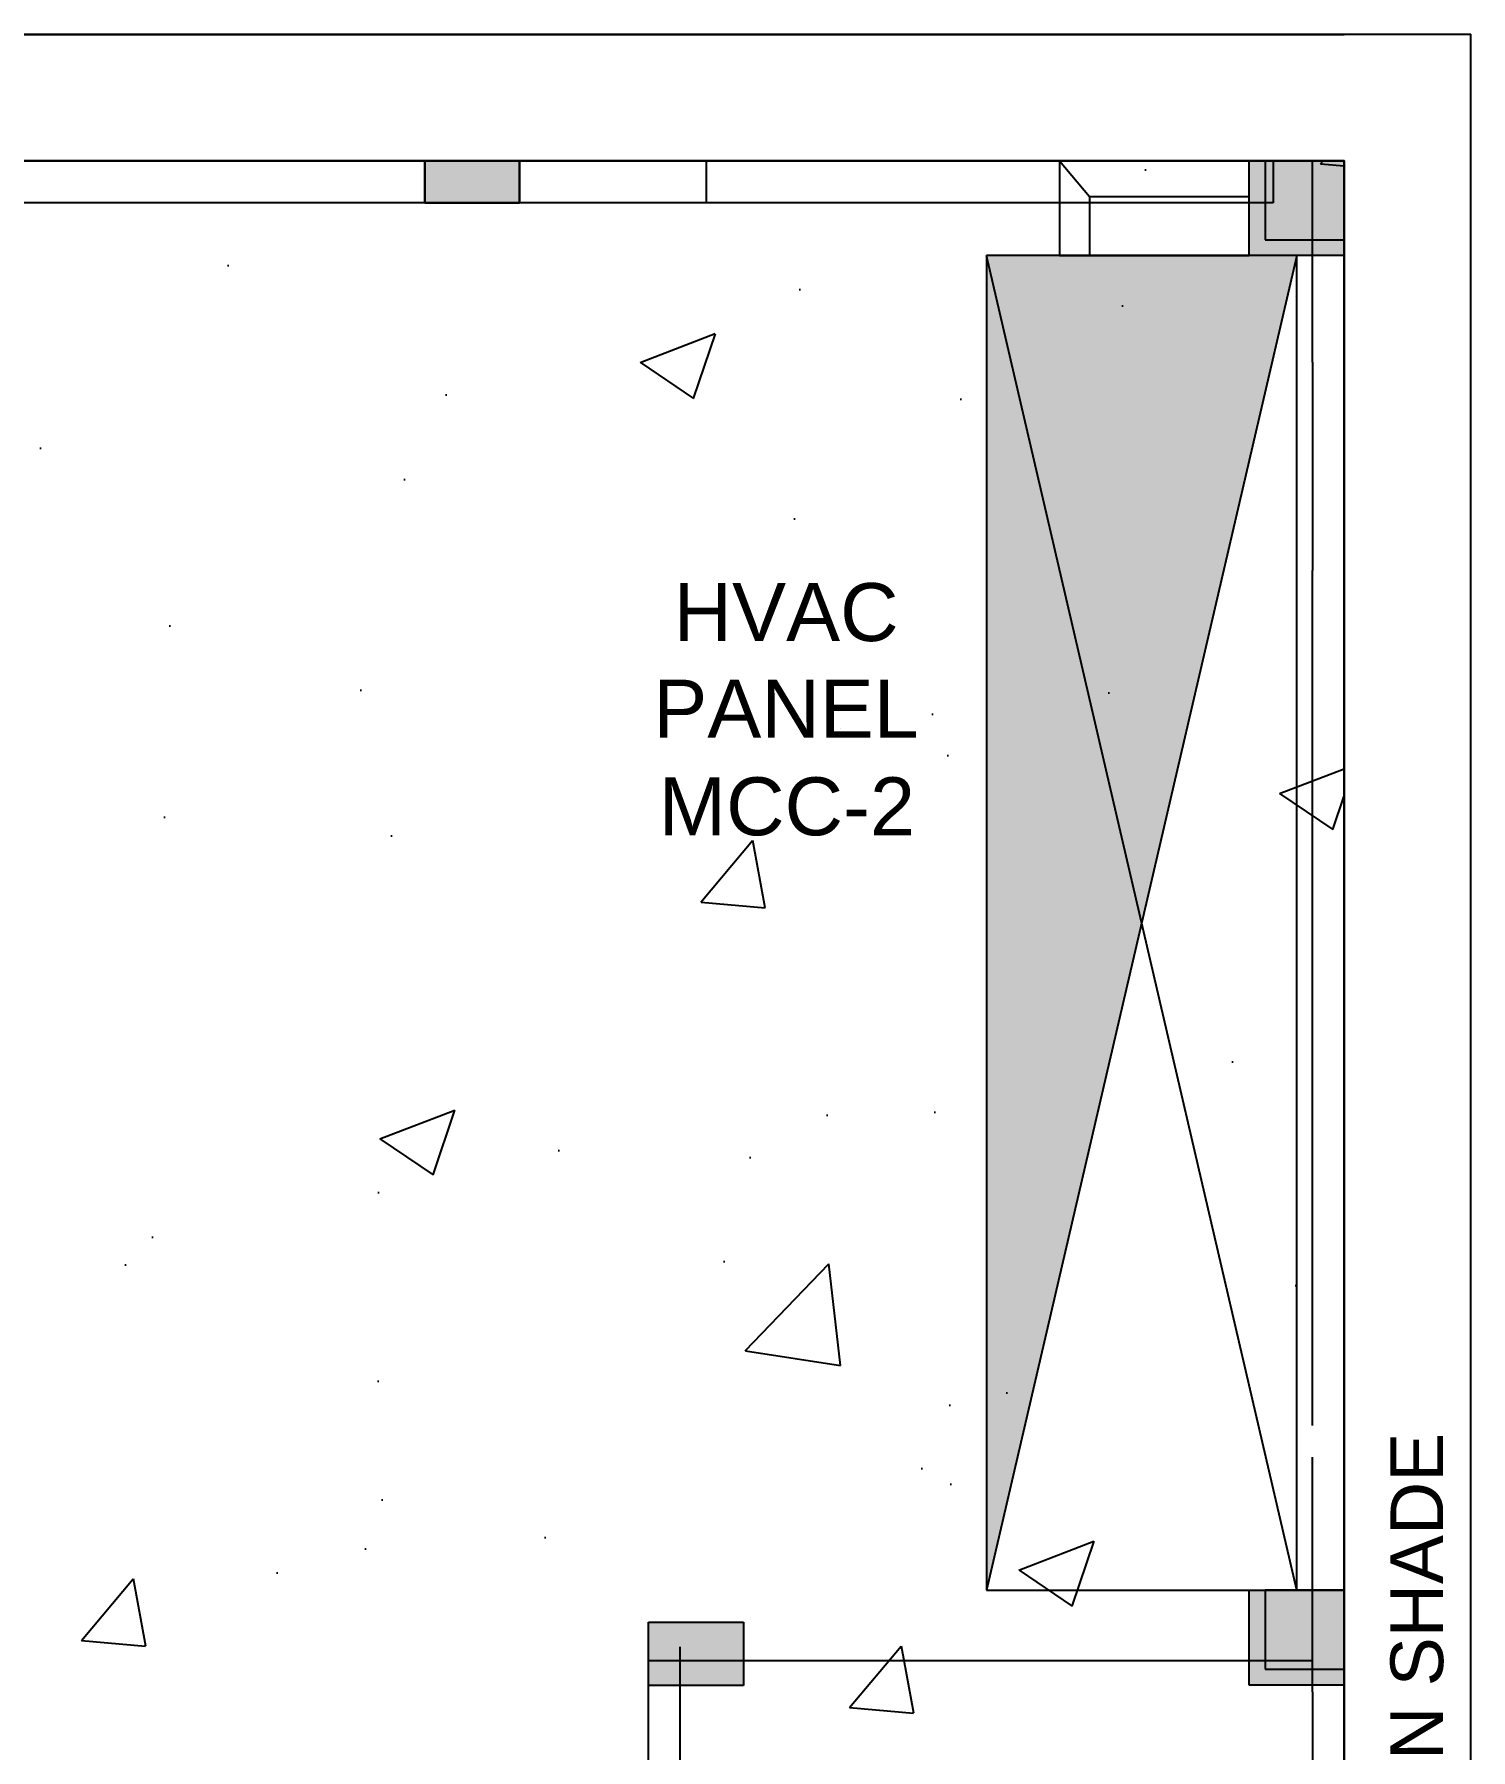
# Model space of a CAD drawing. Header units: inches. Extents: x -90 to 2036, y -33 to 3377.
# Drawn here: x 1696.4 to 1964.6, y 3057.1 to 3377.5 of the extents above; entities that cross this region are included whole.
import ezdxf

# ---------------------------------------------------------------- set-up
doc = ezdxf.new("R2010")
doc.units = ezdxf.units.IN
doc.header["$MEASUREMENT"] = 0
doc.layers.get('0').update_dxf_attribs({"color": 8, "linetype": 'CONTINUOUS'})
doc.layers.add('First floor Utility', color=69, linetype='CONTINUOUS')
doc.styles.add('style2', font='arial.ttf', dxfattribs={"height": 9})

msp = doc.modelspace()

# ---------------------------------------------------------------- hatches: boundary and pattern name
h = msp.add_hatch()
h.set_pattern_fill('AR-CONC', color=8, scale=0.787402, style=0)
h.set_pattern_definition([(50, (-683.26, -2338.07), (143.4525, -12.5505), [15, -165]), (355, (-683.26, -2338.07), (-27.7503, 150.4383), [12, -132]), (100.451, (-671.3, -2339.11), (115.7028, 137.8872), [12.748, -140.2283]), (46.1842, (-683.26, -2298.07), (213.448, -33.104), [22.5, -247.5]), (96.6356, (-665.47, -2300.83), (186.9325, 194.823), [19.122, -210.3425]), (351.184, (-683.26, -2298.07), (186.933, 194.823), [18, -198]), (21, (-663.26, -2308.07), (119.3818, -80.524), [15, -165]), (326, (-663.26, -2308.07), (48.663, 145.03), [12, -132]), (71.4514, (-653.31, -2314.78), (168.0445, 64.5062), [12.748, -140.2283]), (37.5, (-683.257, -2338.067), (2.43197, 66.57877), [0, -130.4, 0, -134, 0, -132.5]), (7.5, (-683.26, -2338.07), (52.6139, 78.88234), [0, -76.4, 0, -127.4, 0, -50.5]), (327.5, (-727.857, -2338.067), (106.76425, -4.5108), [0, -50, 0, -156, 0, -207]), (317.5, (-747.86, -2338.07), (116.6372, 20.0209), [0, -65, 0, -103.6, 0, -147])])
h.paths.add_polyline_path([(1941, 3353.84), (1618.14, 3353.84), (1618.14, 2800.9), (1941, 2800.9)])
at = {"layer": 'First floor Utility', "linetype": 'Continuous'}
for points in [[(1769.28, 3353.83), (1769.28, 3345.96), (1787, 3345.96), (1787, 3353.83)], [(1941, 3353.83), (1923.28, 3353.83), (1923.28, 3336.12), (1941, 3336.12)], [(1941, 3353.83), (1926.24, 3353.83), (1926.24, 3339.07), (1941, 3339.07)], [(1941, 3086.86), (1923.28, 3086.86), (1923.28, 3069.14), (1941, 3069.14)], [(1941, 3086.86), (1926.24, 3086.86), (1926.24, 3072.09), (1941, 3072.09)], [(1811.08, 3080.88), (1811.08, 3069.07), (1828.8, 3069.07), (1828.8, 3080.88)]]:
    msp.add_hatch(color=253, dxfattribs=at).paths.add_polyline_path(points)
h = msp.add_hatch(color=253, dxfattribs=at)
h.paths.add_polyline_path([(1874.19, 3336.12), (1903.16, 3211.49), (1932.14, 3336.12)])
h.paths.add_polyline_path([(1874.19, 3336.12), (1874.19, 3086.86), (1903.16, 3211.49)])

# ---------------------------------------------------------------- linework, layer by layer
at = {"color": 8}
for p, q in [((1941, 3353.84, 9.7), (1618.14, 3353.84, 9.7)), ((1941, 3353.84), (1941, 2800.9))]:
    msp.add_line(p, q, dxfattribs=at)
for elevation in [-185.31, -196.85, -185.31, -196.85]:
    msp.add_lwpolyline([(1618.14, 2800.9), (1941, 2800.9), (1941, 3353.84), (1618.14, 3353.84)], close=True, dxfattribs=dict(at, elevation=elevation))
at = {"layer": 'First floor Utility', "color": 253, "linetype": 'Continuous'}
for p, q in [((17.69, 3377.46, -409.45), (1964.62, 3377.46, -409.45)), ((1002.24, 3377.45, -409.45), (1941, 3377.45, -409.45)), ((1964.62, 2728.25, -409.45), (1964.62, 3377.46, -409.45)), ((47.22, 3353.84, -409.45), (1941, 3353.84, -409.45)), ((1632.43, 3353.83, -409.45), (1769.28, 3353.83, -409.45)), ((1769.28, 3353.83, -409.45), (1787, 3353.83, -409.45)), ((1769.28, 3345.96, -409.45), (1769.28, 3353.83, -409.45)), ((1769.28, 3353.83, -409.45), (1769.28, 3345.96, -409.45)), ((1787, 3353.83, -409.45), (1787, 3345.96, -409.45)), ((1787, 3353.83, -409.45), (1927.73, 3353.83, -409.45)), ((1787, 3345.96, -409.45), (1787, 3353.83, -409.45)), ((1821.93, 3345.96, -409.45), (1821.93, 3353.83, -409.45)), ((1887.85, 3353.83, -409.45), (1887.85, 3336.12, -409.45)), ((1923.28, 3353.83, -409.45), (1887.85, 3353.83, -409.45)), ((1887.85, 3353.83, -409.45), (1893.43, 3347.17, -409.45)), ((1923.28, 3336.12, -409.45), (1923.28, 3353.83, -409.45)), ((1941, 3353.83, -409.45), (1926.24, 3353.83, -409.45)), ((1926.24, 3353.83, -409.45), (1926.24, 3339.07, -409.45)), ((1927.73, 3353.83, -409.45), (1927.73, 3345.96, -409.45)), ((1935.09, 3316.21, -409.45), (1935.09, 3353.83, -409.45)), ((1941, 3339.07, -409.45), (1941, 3353.83, -409.45)), ((1941, 3347.93, -409.45), (1941, 3353.83, -409.45)), ((1941, 3316.21, -409.45), (1941, 3353.83, -409.45)), ((1941, 3353.83, -409.45), (1941, 3353.83, -196.85)), ((1769.28, 3345.96, -409.45), (1632.43, 3345.96, -409.45)), ((1787, 3345.96, -409.45), (1769.28, 3345.96, -409.45)), ((1769.28, 3345.96, -409.45), (1787, 3345.96, -409.45)), ((1927.73, 3345.96, -409.45), (1787, 3345.96, -409.45)), ((1893.43, 3347.17, -409.45), (1923.28, 3347.17, -409.45)), ((1893.43, 3347.17, -409.45), (1893.43, 3336.12, -409.45)), ((1926.24, 3339.07, -409.45), (1941, 3339.07, -409.45)), ((1932.14, 3336.12, -409.45), (1874.19, 3336.12, -409.45)), ((1874.19, 3336.12, -409.45), (1874.19, 3086.86, -409.45)), ((1932.14, 3086.86, -409.45), (1874.19, 3336.12, -409.45)), ((1932.14, 3336.12, -409.45), (1874.19, 3086.86, -409.45)), ((1874.19, 3336.12, -409.45), (1874.19, 3086.86, -409.45)), ((1887.85, 3336.12, -409.45), (1923.28, 3336.12, -409.45)), ((1932.14, 3086.86, -409.45), (1932.14, 3336.12, -409.45)), ((1935.09, 3316.21, -409.45), (1935.09, 3277.29, -409.45)), ((1941, 3316.21, -409.45), (1941, 3276.84, -409.45)), ((1935.09, 3117.61, -409.45), (1935.09, 3277.29, -409.45)), ((1941, 3067.89, -409.45), (1941, 3276.84, -409.45)), ((1935.09, 3067.89, -409.45), (1935.09, 3111.71, -409.45)), ((1874.19, 3086.86, -409.45), (1932.14, 3086.86, -409.45)), ((1941, 3086.86, -409.45), (1926.24, 3086.86, -409.45)), ((1926.24, 3086.86, -409.45), (1926.24, 3072.09, -409.45)), ((1941, 3072.09, -409.45), (1941, 3086.86, -409.45)), ((1941, 3080.95, -409.45), (1941, 3086.86, -409.45)), ((1941, 3086.86, -409.45), (1941, 3080.95, -409.45)), ((1811.08, 3069.07, -409.45), (1811.08, 3080.88, -409.45)), ((1811.08, 3080.88, -409.45), (1828.8, 3080.88, -409.45)), ((1828.8, 3080.88, -409.45), (1828.8, 3069.07, -409.45)), ((1811.08, 2889.15, -409.45), (1811.08, 3076.27, -409.45)), ((1816.98, 2889.15, -409.45), (1816.98, 3076.27, -409.45)), ((1811.08, 3073.72, -409.45), (1935.09, 3073.72, -409.45)), ((1926.24, 3072.09, -409.45), (1941, 3072.09, -409.45)), ((1828.8, 3069.07, -409.45), (1811.08, 3069.07, -409.45)), ((1935.09, 3067.89, -409.45), (1935.09, 3028.97, -409.45)), ((1941, 3067.89, -409.45), (1941, 3028.52, -409.45))]:
    msp.add_line(p, q, dxfattribs=at)
for points, elevation in [([(41.32, 3353.83), (1941, 3353.83), (1941, 2800.89), (41.32, 2800.89)], -196.85), ([(1923.28, 3336.12), (1923.28, 3353.83), (1941, 3353.83), (1941, 3336.12)], -409.45), ([(1923.28, 3069.14), (1923.28, 3086.86), (1941, 3086.86), (1941, 3069.14)], -409.45)]:
    msp.add_lwpolyline(points, close=True, dxfattribs=dict(at, elevation=elevation))

# ---------------------------------------------------------------- texts
at = {"layer": 'First floor Utility', "color": 253, "linetype": 'Continuous', "style": 'style2'}
for s, p in [('HVAC', (1815.76, 3264.13, -409.45)), ('PANEL', (1811.97, 3246.08, -409.45)), ('MCC-2', (1812.97, 3227.85, -409.45))]:
    msp.add_text(s, height=10.827, dxfattribs=at).set_placement(p)
msp.add_text("6' SUN SHADE", height=9.8426, rotation=90, dxfattribs=at).set_placement((1959.48, 3021.96, -409.45))

doc.saveas('drawing.dxf')
